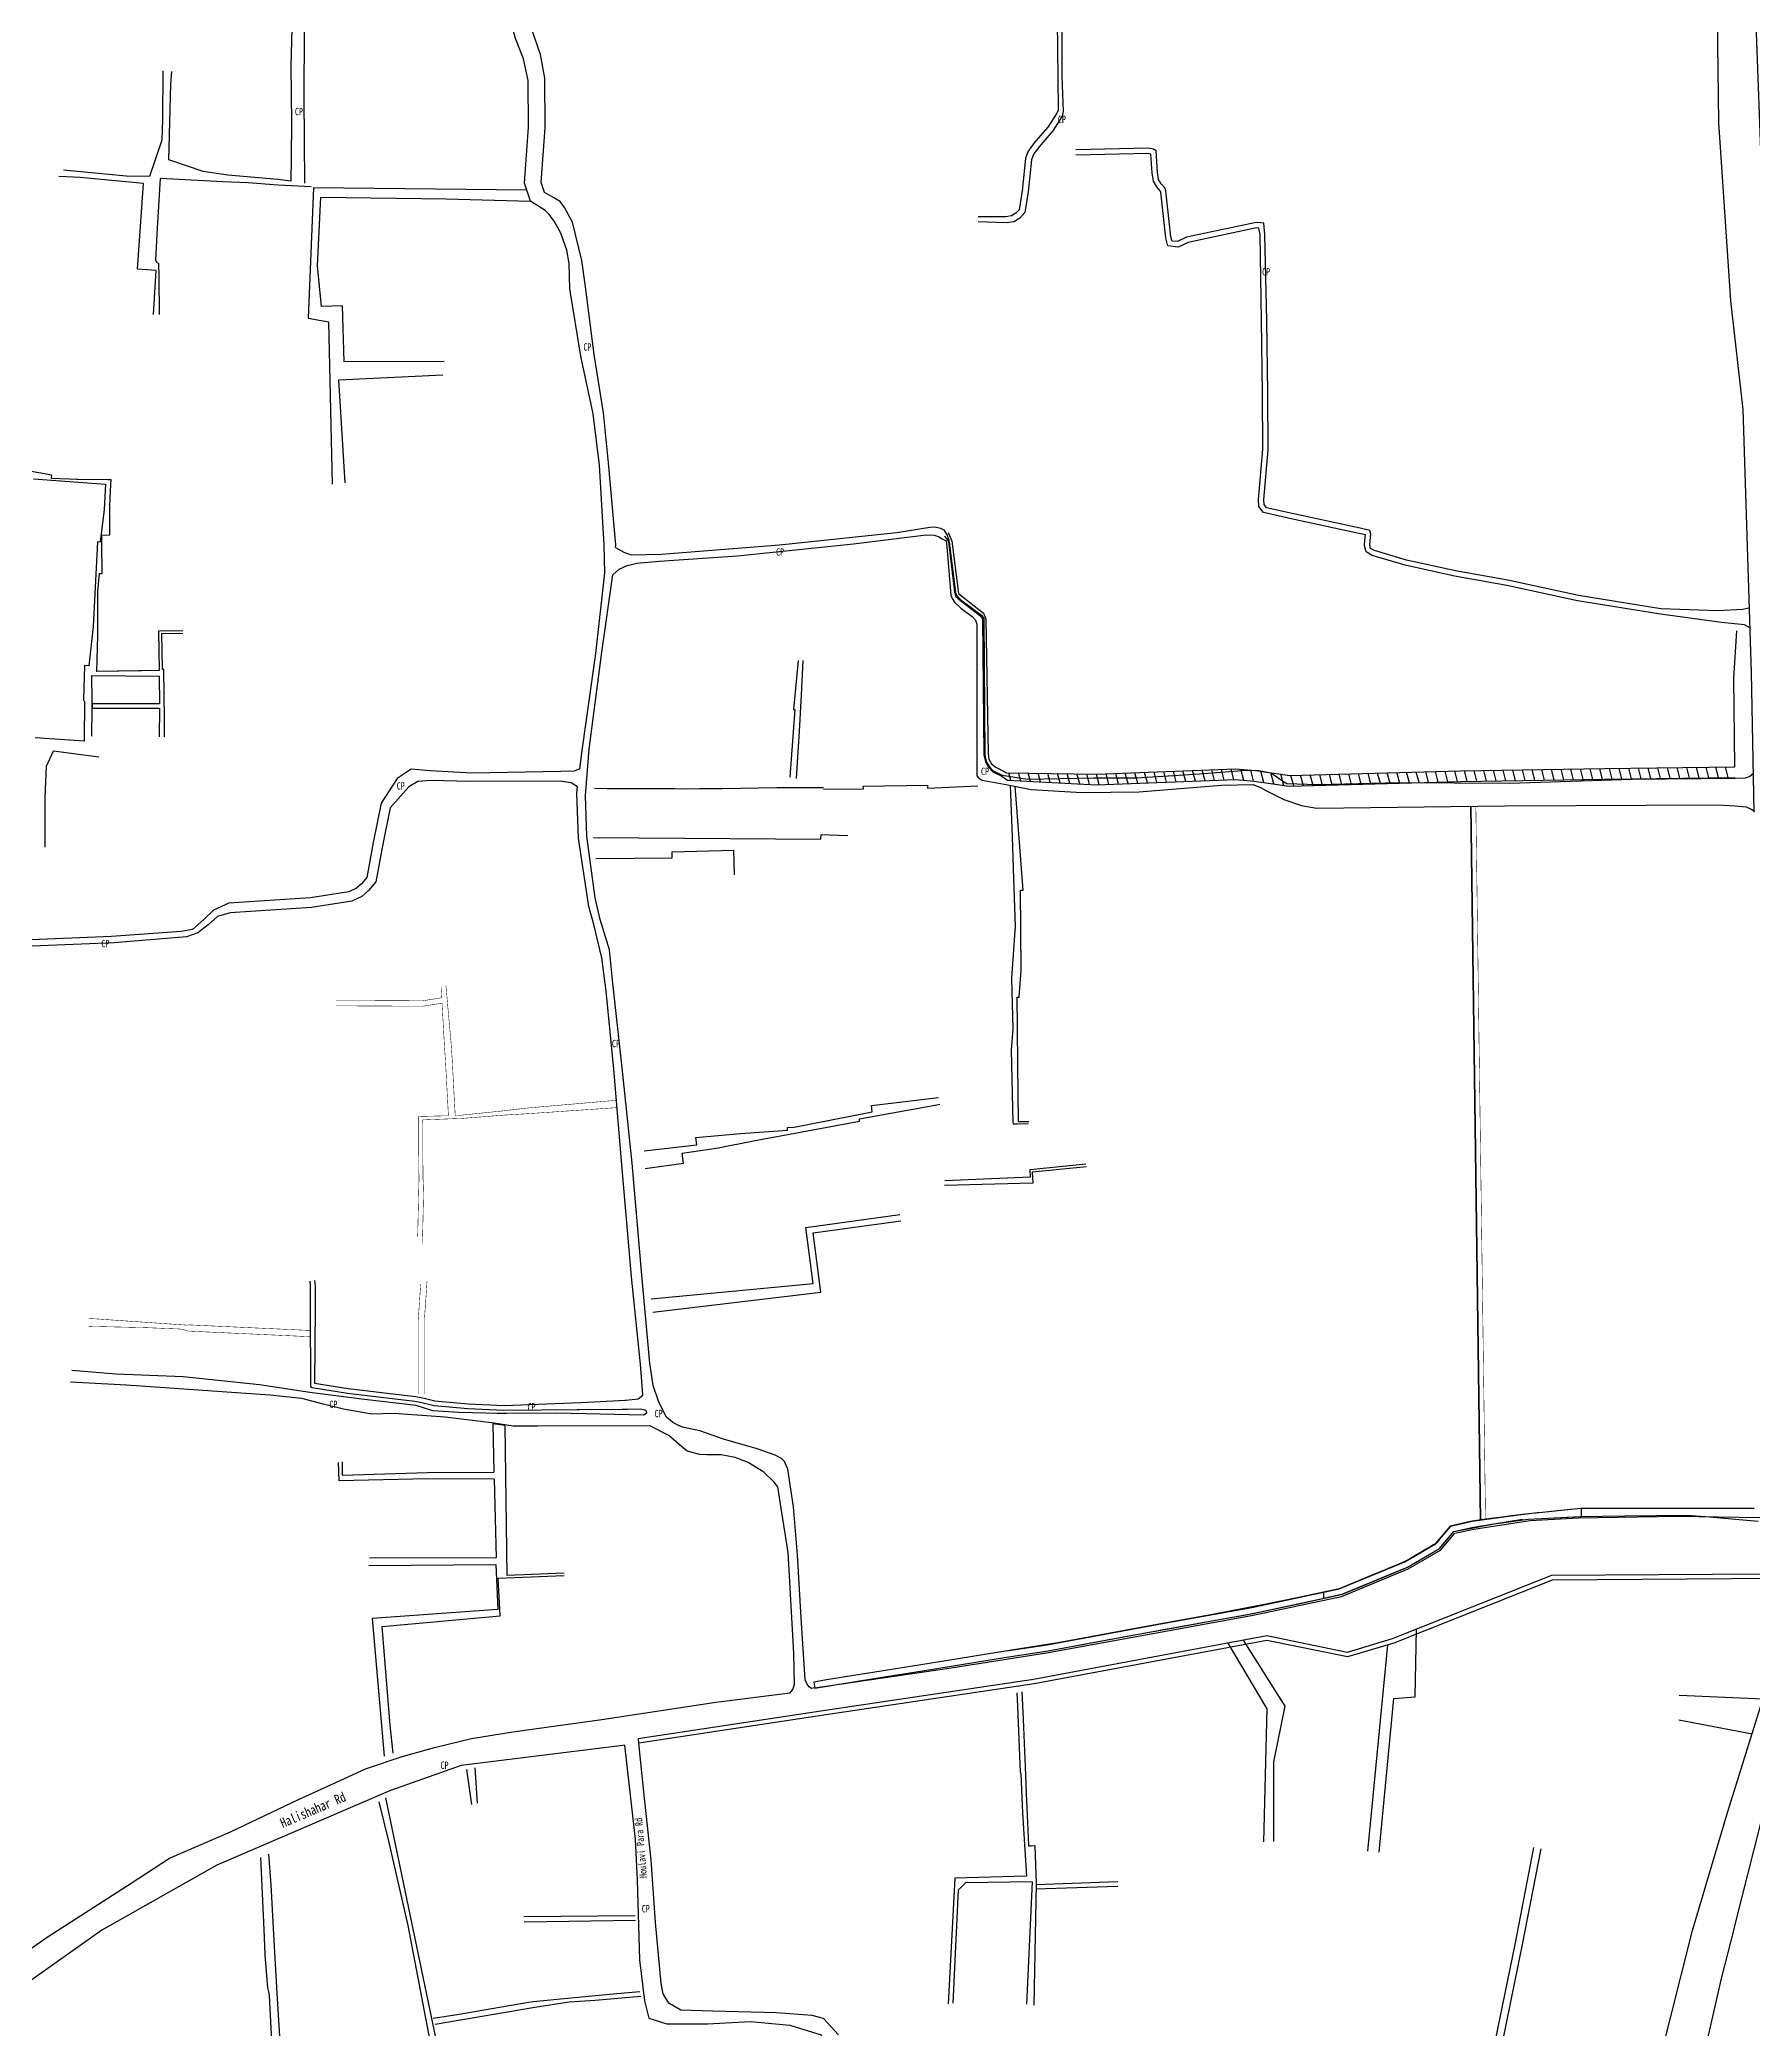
# Model space of a CAD drawing. Header units: metres. Extents: x 375792 to 378704, y 2469502 to 2471712.
# Drawn here: x 377352 to 377700, y 2470048.7 to 2470452.8 of the extents above; entities that cross this region are included whole.
import ezdxf
from ezdxf.enums import TextEntityAlignment as Align

# ---------------------------------------------------------------- set-up
doc = ezdxf.new("R2010")
doc.units = ezdxf.units.M
doc.header["$MEASUREMENT"] = 0
for name, color, linetype in [('DLSS', 1, 'Continuous'), ('DLSS Existing Road Line', 1, 'Continuous'), ('Prived Road', 1, 'Continuous')]:
    doc.layers.add(name, color=color, linetype=linetype)
doc.styles.add('正等线体', font='')
doc.styles.get('正等线体').set_extended_font_data('SimHei')

msp = doc.modelspace()

# ---------------------------------------------------------------- hatches: boundary and pattern name
at = {"layer": 'DLSS Existing Road Line', "linetype": 'Continuous', "true_color": 0xf8991e}
h = msp.add_hatch(dxfattribs=at)
h.set_pattern_fill('ANSI31', color=30, scale=0.6, angle=60)
h.set_pattern_definition([(105, (-352.5447, -5e-10), (-1.8400886991, -0.4930502809), [])])
h.paths.add_polyline_path([(377696.47, 2470305.04), (377670.07, 2470304.68), (377654.16, 2470304.44), (377654.16, 2470302.29), (377670.1, 2470302.53), (377696.5, 2470302.89)])
h.paths.add_polyline_path([(377654.16, 2470304.44), (377640.73, 2470304.23), (377606.06, 2470303.28), (377606.12, 2470301.13), (377640.78, 2470302.08), (377654.16, 2470302.29)])
h.paths.add_polyline_path([(377599.08, 2470304.3), (377595.03, 2470304.61), (377570.05, 2470303.68), (377570.05, 2470301.53), (377594.99, 2470302.45), (377598.84, 2470302.16), (377605.93, 2470301.12), (377606.12, 2470301.13), (377606.06, 2470303.28)])
h.paths.add_polyline_path([(377570.05, 2470303.68), (377566.78, 2470303.56), (377548.47, 2470303.85), (377548.71, 2470302.3), (377566.77, 2470301.41), (377570.05, 2470301.53)])

# ---------------------------------------------------------------- linework, layer by layer
at = {"layer": 'DLSS', "linetype": 'Continuous', "elevation": 5.01, "flags": 128}
msp.add_lwpolyline([(377687.44, 2469848.13), (377683.81, 2469903.61), (377683.33, 2469961.04), (377683.66, 2470014.46), (377693.8, 2470058.8), (377696.27, 2470068.55), (377696.64, 2470070.01), (377713.48, 2470136.64), (377713.3, 2470147.96), (377712.16, 2470186.32), (377710.28, 2470238.92), (377707.75, 2470300.01), (377705.11, 2470350.68), (377702.61, 2470408.27), (377698.79, 2470511.34)], dxfattribs=at)
at = {"layer": 'DLSS', "linetype": 'Continuous', "const_width": 0.1, "flags": 128}
for points, elevation in [([(377461.79, 2470304.67), (377460.61, 2470304.14), (377457.92, 2470304.08), (377439.82, 2470303.77), (377431.34, 2470304.25), (377427.53, 2470304.59), (377424.67, 2470302.7), (377421.39, 2470297.64), (377419.77, 2470289.69), (377418.48, 2470282.52), (377417.42, 2470281.27), (377416.39, 2470280.36), (377414.84, 2470279.65), (377407.04, 2470278.42), (377390.42, 2470277.32), (377387.36, 2470275.93), (377385.34, 2470274.03), (377383.04, 2470271.98), (377380.76, 2470271.58), (377366.59, 2470270.57), (377350.3, 2470269.86), (377325.21, 2470269.74)], 7.38), ([(377461.35, 2470300.98), (377460, 2470301.77), (377457.78, 2470302.1), (377439.48, 2470302.06), (377431.41, 2470302.27), (377428.87, 2470302.03), (377427.02, 2470300.98), (377423.22, 2470296.73), (377421.72, 2470289.31), (377420.33, 2470281.64), (377418.83, 2470279.88), (377417.49, 2470278.68), (377415.41, 2470277.74), (377407.26, 2470276.45), (377390.75, 2470275.36), (377388.12, 2470274.62), (377386.24, 2470272.9), (377384.13, 2470271.3), (377381.83, 2470270.51), (377367.14, 2470269.25), (377350.45, 2470268.6)], 9.98), ([(377406.9, 2470200.54), (377407, 2470199.52), (377407, 2470195.04), (377407.05, 2470179.09), (377407.37, 2470178.87), (377414.54, 2470177.75), (377428.22, 2470176.09), (377429.65, 2470175.85), (377432.18, 2470175.21), (377439, 2470174.62), (377446.36, 2470174.27), (377461.71, 2470174.45), (377471.47, 2470174.52), (377474.07, 2470174.55), (377475.17, 2470174.27), (377475.31, 2470173.7), (377474.75, 2470173.29), (377457.02, 2470173.69), (377445.35, 2470173.58), (377437.17, 2470173.85), (377431.92, 2470174.14), (377428.49, 2470175.23), (377418.03, 2470176.44), (377406.9, 2470177.91), (377396.68, 2470179.46), (377381.19, 2470181.08), (377367.47, 2470181.59), (377358.55, 2470182.37)], 5.36), ([(377407.86, 2470200.63), (377407.96, 2470199.56), (377407.96, 2470195.04), (377407.88, 2470179.75), (377414.67, 2470178.7), (377428.35, 2470177.04), (377429.85, 2470176.79), (377432.34, 2470176.16), (377439.06, 2470175.58), (377446.38, 2470175.23), (377461.98, 2470175.86), (377471.12, 2470176.35), (377473.64, 2470176.61), (377474.56, 2470177.37)], 5.36)]:
    msp.add_lwpolyline(points, dxfattribs=dict(at, elevation=elevation))
at = {"layer": 'DLSS', "linetype": 'Continuous', "elevation": 4.28, "flags": 128}
msp.add_lwpolyline([(377514.31, 2470047.31, 0.1, 0.1, 0), (377511.28, 2470050.63, 0.1, 0.1, 0), (377508.96, 2470051.27, 0.1, 0.1, 0), (377501.71, 2470051.8, 0.1, 0.1, 0), (377488.79, 2470052.17, 0.1, 0.1, 0), (377482.3, 2470052.34, 0.1, 0.1, 0), (377479.84, 2470053.74, 0.1, 0.1, 0), (377478.72, 2470055.68, 0.1, 0.1, 0), (377478.33, 2470057.75, 0.1, 0.1, 0), (377477.16, 2470070.13, 0.1, 0.1, 0), (377476.29, 2470082.88, 0.1, 0.1, 0), (377474.74, 2470097.36, 0.1, 0.1, 0), (377473.75, 2470106.63, 0.1, 0.1, 0)], format="xyseb", dxfattribs=at)
msp.add_lwpolyline([(377514.31, 2470047.31, 0.1, 0.1, 0), (377511.28, 2470050.63, 0.1, 0.1, 0), (377508.96, 2470051.27, 0.1, 0.1, 0), (377501.71, 2470051.8, 0.1, 0.1, 0), (377488.79, 2470052.17, 0.1, 0.1, 0), (377482.3, 2470052.34, 0.1, 0.1, 0), (377479.84, 2470053.74, 0.1, 0.1, 0), (377478.72, 2470055.68, 0.1, 0.1, 0), (377478.33, 2470057.75, 0.1, 0.1, 0), (377477.16, 2470070.13, 0.1, 0.1, 0), (377476.29, 2470082.88, 0.1, 0.1, 0), (377474.74, 2470097.36, 0.1, 0.1, 0), (377473.75, 2470106.63, 0.1, 0.1, 0)], format="xyseb", dxfattribs=at)
at = {"layer": 'DLSS Existing Road Line', "linetype": 'Continuous', "flags": 128}
for points, elevation in [([(377687.44, 2469848.13), (377683.81, 2469903.61), (377683.33, 2469961.04), (377683.66, 2470014.46), (377693.8, 2470058.8), (377696.27, 2470068.55), (377696.64, 2470070.01), (377713.48, 2470136.64), (377713.3, 2470147.96), (377712.16, 2470186.32), (377710.28, 2470238.92), (377707.75, 2470300.01), (377705.11, 2470350.68), (377702.61, 2470408.27), (377698.79, 2470511.34), (377701.34, 2470546.03), (377707.09, 2470583.31), (377712.77, 2470636.37), (377718.04, 2470661.97), (377720.89, 2470670.96), (377725.99, 2470681.18), (377731.93, 2470689.73), (377734.28, 2470692.21)], 5.01), ([(377700.44, 2470295.84), (377699.89, 2470324.22), (377698.16, 2470377.66), (377695.67, 2470399.75), (377693.27, 2470436.02), (377692.32, 2470510.69)], 5.48), ([(377442.09, 2470481.18), (377440.83, 2470480.25), (377438.48, 2470480.22), (377419.09, 2470481.54), (377405.22, 2470482.5), (377403.37, 2470460.06), (377403.02, 2470447.53), (377403.21, 2470436.03), (377403.1, 2470428.75), (377403.02, 2470424.05)], 6.83), ([(377405.87, 2470423.7), (377405.74, 2470441.12), (377405.8, 2470454.46), (377406.67, 2470468.22), (377407.7, 2470474.95), (377408.2, 2470476.68), (377410.11, 2470478.28), (377413.36, 2470478.85), (377422.26, 2470478.99), (377435.35, 2470477.74), (377440.65, 2470477.12), (377443.05, 2470476.34)], 9.9), ([(377461.79, 2470304.67), (377462.32, 2470308.87), (377465.04, 2470328.08), (377466.84, 2470344.45), (377466.74, 2470350.18), (377465.77, 2470366.37), (377464.51, 2470376.76), (377461.96, 2470388.53), (377459.77, 2470402.2), (377459.63, 2470407.35), (377459.11, 2470410.03), (377457.88, 2470413.51), (377456.59, 2470415.97), (377455.53, 2470417.3), (377454.74, 2470418.08), (377451.77, 2470420.04), (377450.51, 2470423.64), (377451.31, 2470435.04), (377451.28, 2470444.53), (377450.31, 2470448.92), (377448.67, 2470453.09), (377446.19, 2470462.36), (377443.04, 2470476.35)], 5.87), ([(377469.03, 2470349.65), (377469.07, 2470350.16), (377467.58, 2470366.8), (377466.56, 2470376.99), (377464.69, 2470388.86), (377462.86, 2470403.14), (377462.2, 2470407.98), (377460.31, 2470415.77), (377458.66, 2470418.71), (377457.76, 2470419.91), (377456.46, 2470420.67), (377454.61, 2470421.76), (377453.93, 2470423.8), (377454.72, 2470434.93), (377454.67, 2470445), (377453.76, 2470449.82), (377452.04, 2470454.93)], 5.48), ([(377559.7, 2470456.48), (377559.75, 2470445.34), (377559.98, 2470438.28), (377559.81, 2470437.3), (377557.92, 2470434.28), (377555.44, 2470431.47), (377554.18, 2470429.86), (377553.88, 2470429.38), (377553.58, 2470428.43), (377552.89, 2470421.91), (377552.22, 2470417.7), (377551.21, 2470416.57), (377549.94, 2470415.82), (377548.46, 2470415.59), (377544.56, 2470415.72), (377542.72, 2470415.79)], 7.75), ([(377558.76, 2470456.6), (377558.92, 2470445.24), (377558.99, 2470438.49), (377558.71, 2470437.91), (377556.91, 2470435.04), (377554.47, 2470432.28), (377553.15, 2470430.58), (377552.73, 2470429.92), (377552.33, 2470428.7), (377551.64, 2470422.08), (377551.03, 2470418.26), (377550.4, 2470417.56), (377549.5, 2470417.03), (377548.36, 2470416.85), (377544.55, 2470416.8), (377542.75, 2470416.83)], 7.75), ([(377377.03, 2470446.52), (377376.97, 2470436.63), (377376.81, 2470432.41), (377374.29, 2470425.05), (377369.6, 2470425.12), (377356.83, 2470426.32)], 7.08), ([(377403.02, 2470424.05), (377400.41, 2470424.42), (377390.23, 2470425.29), (377385.21, 2470426.07), (377378.24, 2470428.43), (377378.64, 2470443.77), (377378.87, 2470446.36)], 6.83), ([(377699.36, 2470337.27), (377698.11, 2470337.04), (377693.02, 2470336.72), (377681.46, 2470337.14), (377664.7, 2470339.85), (377650.36, 2470342.96), (377639.7, 2470344.87), (377629.75, 2470347.07), (377623.26, 2470348.98), (377622.47, 2470349.45), (377622.3, 2470350.11), (377622.36, 2470351.03), (377622.52, 2470352.31), (377622.32, 2470353.1), (377620.35, 2470353.54), (377607.14, 2470356.39), (377601.32, 2470357.71), (377600.81, 2470358.37), (377600.75, 2470359.34), (377601.63, 2470369.49), (377601.56, 2470380.97), (377601.39, 2470395.76), (377600.98, 2470413.24), (377600.75, 2470415.55), (377600.13, 2470415.62), (377599.2, 2470415.65), (377585.05, 2470412.66), (377583.22, 2470411.78), (377582.14, 2470411.91), (377581.9, 2470412.74), (377580.89, 2470422.12), (377580.66, 2470422.7), (377579.91, 2470423.55), (377579.38, 2470424.43), (377579.16, 2470425.85), (377578.88, 2470430.23), (377578.33, 2470430.59), (377577.37, 2470430.79), (377562.58, 2470430.46)], 6.94), ([(377699.68, 2470333.2), (377698.44, 2470333.87), (377693.75, 2470334.38), (377681.36, 2470336.06), (377664.5, 2470338.79), (377650.15, 2470341.9), (377639.49, 2470343.8), (377629.48, 2470346.02), (377622.82, 2470347.98), (377621.54, 2470348.75), (377621.2, 2470350), (377621.29, 2470351.13), (377621.41, 2470352.19), (377620.11, 2470352.49), (377606.91, 2470355.33), (377600.7, 2470356.74), (377599.74, 2470357.97), (377599.67, 2470359.36), (377600.54, 2470369.53), (377600.48, 2470380.96), (377600.31, 2470395.74), (377600.04, 2470413.23), (377599.76, 2470414.55), (377599.3, 2470414.56), (377585.4, 2470411.62), (377583.4, 2470410.67), (377581.3, 2470410.92), (377580.84, 2470412.53), (377579.83, 2470421.86), (377579.72, 2470422.13), (377579.04, 2470422.91), (377578.34, 2470424.05), (377578.09, 2470425.74), (377577.84, 2470429.59), (377577.27, 2470429.71), (377562.6, 2470429.38)], 6.94), ([(377375.13, 2470396.97), (377375.13, 2470396.97), (377375.7, 2470405.84), (377375.7, 2470405.89), (377371.9, 2470406.2), (377372.06, 2470409.09), (377373.12, 2470423.58), (377360.26, 2470424.8), (377355.89, 2470425.02)], 19.19), ([(377407.2, 2470422.92), (377400.45, 2470423.23), (377394.38, 2470423.75), (377389.25, 2470423.96), (377376.52, 2470424.59), (377375.9, 2470414.51), (377375.53, 2470408.04), (377375.84, 2470407.54), (377376.17, 2470407.41), (377376.19, 2470404.64), (377376.28, 2470396.97)], 19.19), ([(377381.13, 2470332.71), (377376.17, 2470332.61), (377376.3, 2470324.59), (377363.59, 2470324.4), (377363.8, 2470331.71), (377363.82, 2470337.07), (377363.85, 2470340.72), (377364.15, 2470344.35), (377364.7, 2470344.35), (377364.65, 2470350.66), (377364.66, 2470352.08), (377364.66, 2470352.13), (377366.24, 2470352.19), (377366.27, 2470358.13), (377366.46, 2470362.41), (377366.5, 2470363.35), (377359.77, 2470363.41), (377354.51, 2470363.67), (377354.44, 2470363.74), (377354.47, 2470364.31), (377344.67, 2470366.06)], 7.08), ([(377350.78, 2470363.6), (377365.39, 2470362.48), (377365.1, 2470357.34), (377364.32, 2470350.75), (377364.31, 2470350.72), (377363.76, 2470350.8), (377362.89, 2470333.59), (377362, 2470325.59), (377361.11, 2470325.67), (377360.93, 2470318.68), (377361.14, 2470318.25), (377361.08, 2470310.57), (377361.04, 2470310.24), (377351.11, 2470310.93)], 7.08), ([(377468.48, 2470344.08), (377469.76, 2470345.2), (377471.38, 2470345.99), (377473.37, 2470346.46), (377477.9, 2470346.87), (377493.79, 2470347.91), (377517.42, 2470350.34), (377532.17, 2470352.19), (377533.75, 2470352.12), (377534.67, 2470351.85), (377535.41, 2470351.37), (377536.2, 2470350.96), (377536.41, 2470348.98), (377537.15, 2470339.95), (377537.42, 2470339.26), (377537.92, 2470338.48), (377539.24, 2470337.25), (377541.48, 2470335.61), (377542.17, 2470334.83), (377542.43, 2470334.04), (377542.47, 2470303.24), (377542.86, 2470302.71), (377543.52, 2470302.31), (377548.73, 2470301.38), (377553.5, 2470300.44), (377563.8, 2470299.83), (377575.42, 2470299.96), (377592.17, 2470301.31), (377598.6, 2470301.48), (377600.11, 2470300.82), (377601.45, 2470300.13), (377602.96, 2470299.37), (377604.85, 2470298.41), (377608.41, 2470297.18), (377611.56, 2470296.64), (377649.73, 2470297.15), (377693, 2470297.3), (377696.53, 2470297.15), (377698.79, 2470296.9), (377699.78, 2470296.45), (377700.52, 2470296.03)], 6.28), ([(377469.03, 2470349.65), (377470.73, 2470348.66), (377472.2, 2470348.12), (377478.38, 2470348.24), (377502.32, 2470350.17), (377526.18, 2470352.7), (377532.89, 2470353.76), (377534.01, 2470353.79), (377535.04, 2470353.57), (377535.77, 2470353.21), (377536.41, 2470352.12), (377536.84, 2470350.79), (377538.1, 2470340.46), (377538.32, 2470339.93), (377539.21, 2470339), (377543.43, 2470335.88), (377543.9, 2470335.13), (377544.06, 2470307.47), (377544.35, 2470306.11), (377545.02, 2470305.01), (377545.79, 2470304.24), (377547.6, 2470303.37), (377552.78, 2470302.52), (377566.16, 2470302.78), (377574.97, 2470302.79), (377587.71, 2470303.63), (377597.28, 2470304.34), (377599.75, 2470304.28), (377600.83, 2470304.09), (377602.18, 2470303.81), (377603.13, 2470303.23), (377604.14, 2470302.46), (377605.45, 2470301.68), (377611.68, 2470301.48), (377628.13, 2470301.85), (377650.71, 2470301.75), (377675.65, 2470302.54), (377696.62, 2470302.73), (377698.67, 2470302.78), (377699.44, 2470303.06), (377700.33, 2470303.8)], 5.88), ([(377509.45, 2470117.83), (377508.88, 2470117.73), (377508.35, 2470118.03), (377507.96, 2470118.59), (377507.57, 2470119.49), (377506.75, 2470132.11), (377506.02, 2470144.87), (377505.18, 2470154.64), (377504.05, 2470162.31), (377503.37, 2470163.86), (377502.74, 2470164.47), (377501.46, 2470165.14), (377497.83, 2470166.44), (377490.94, 2470168.43), (377486.16, 2470170.08), (377482.63, 2470170.86), (377481.56, 2470171.34), (377480.62, 2470171.84), (377479.42, 2470172.89), (377477.83, 2470175.89), (377476.65, 2470179.3), (377476.02, 2470183.87), (377474.4, 2470201.71), (377472.39, 2470224.47), (377470.36, 2470243.86), (377468.48, 2470261.07), (377467.83, 2470267.84), (377465.9, 2470274.02), (377464.9, 2470278.44), (377463.21, 2470290.97), (377462.95, 2470299.22), (377463.68, 2470308.65), (377466.27, 2470328.35), (377468.48, 2470344.08)], 5.48), ([(377377.34, 2470311.15), (377377.4, 2470314.71), (377377.26, 2470324.82), (377376.97, 2470324.82), (377376.84, 2470332.19), (377381.12, 2470332.12)], 7.08), ([(377362.58, 2470311.27), (377362.65, 2470316.98), (377362.64, 2470318.41), (377362.62, 2470323.58), (377376.3, 2470323.49), (377376.38, 2470317.83), (377362.65, 2470317.87), (377362.65, 2470316.98), (377376.35, 2470316.94), (377376.28, 2470311.15)], 7.08), ([(377353.09, 2470288.7), (377353.1, 2470298.81), (377353.36, 2470305.16), (377354.79, 2470308.28), (377364.04, 2470307.06)], 7.08), ([(377461.79, 2470304.67), (377460.61, 2470304.14), (377457.92, 2470304.08), (377439.82, 2470303.77), (377431.34, 2470304.25), (377427.53, 2470304.59), (377424.67, 2470302.7), (377421.39, 2470297.64), (377419.77, 2470289.69), (377418.48, 2470282.52), (377417.42, 2470281.27), (377416.39, 2470280.36), (377414.84, 2470279.65), (377407.04, 2470278.42), (377390.42, 2470277.32), (377387.36, 2470275.93), (377385.34, 2470274.03), (377383.04, 2470271.98), (377380.76, 2470271.58), (377366.59, 2470270.57), (377350.3, 2470269.86), (377325.21, 2470269.74)], 7.38), ([(377461.32, 2470301), (377460, 2470301.77), (377457.78, 2470302.1), (377439.48, 2470302.06), (377431.41, 2470302.27), (377428.87, 2470302.03), (377427.02, 2470300.98), (377423.22, 2470296.73), (377421.72, 2470289.31), (377420.33, 2470281.64), (377418.83, 2470279.88), (377417.49, 2470278.68), (377415.41, 2470277.74), (377407.26, 2470276.45), (377390.75, 2470275.36), (377388.12, 2470274.62), (377386.24, 2470272.9), (377384.13, 2470271.3), (377381.83, 2470270.51), (377367.14, 2470269.25), (377350.45, 2470268.6)], 9.98), ([(377474.56, 2470177.37), (377474.54, 2470178.33), (377474.09, 2470183.62), (377472.26, 2470201.36), (377470.33, 2470224.13), (377468.69, 2470243.6), (377467.12, 2470259.42), (377466.27, 2470266.25), (377464.61, 2470272.97), (377463.59, 2470276.64), (377461.5, 2470290.52), (377461.16, 2470299.69), (377461.32, 2470301)], 5.74), ([(377549.23, 2470301.28), (377549.62, 2470290.79), (377549.91, 2470282.35), (377550.26, 2470272.66), (377549.5, 2470262.12), (377549.8, 2470251.71), (377549.45, 2470247.5), (377549.8, 2470232.73), (377549.81, 2470232.49), (377550.65, 2470232.48)], 6.28), ([(377465, 2470286.42), (377480.56, 2470286.57), (377480.57, 2470287.8), (377493.02, 2470288.09), (377493.14, 2470283.09)], 6.17), ([(377474.88, 2470226.97), (377485.54, 2470228.22), (377485.36, 2470229.71), (377494.45, 2470230.5), (377503.95, 2470231.23), (377503.95, 2470231.73), (377505.36, 2470231.8), (377520.83, 2470234.89), (377521.21, 2470234.95), (377521.08, 2470236.24), (377534.63, 2470237.81)], 6.17), ([(377475.04, 2470223.39), (377482.82, 2470224.49), (377482.58, 2470226.54), (377489.91, 2470227.59), (377497.07, 2470229.01), (377508.07, 2470231.05), (377518.63, 2470233.06), (377518.59, 2470233.47), (377534.3, 2470236.33), (377534.93, 2470236.47)], 6.17), ([(377550.65, 2470232.48), (377552.88, 2470232.54)], 6.28), ([(377406.9, 2470200.54), (377407, 2470199.52), (377407, 2470195.04), (377407.05, 2470179.09), (377407.37, 2470178.87), (377414.54, 2470177.75), (377428.22, 2470176.09), (377429.65, 2470175.85), (377432.18, 2470175.21), (377439, 2470174.62), (377446.36, 2470174.27), (377461.71, 2470174.45), (377471.47, 2470174.52), (377474.07, 2470174.55), (377475.17, 2470174.27), (377475.31, 2470173.7), (377474.75, 2470173.29), (377457.02, 2470173.69), (377445.35, 2470173.58), (377437.17, 2470173.85), (377431.92, 2470174.14), (377428.49, 2470175.23), (377418.03, 2470176.44), (377406.9, 2470177.91), (377396.68, 2470179.46), (377381.19, 2470181.08), (377367.47, 2470181.59), (377358.55, 2470182.37)], 5.36), ([(377407.86, 2470200.63), (377407.96, 2470199.56), (377407.96, 2470195.04), (377407.88, 2470179.75), (377414.67, 2470178.7), (377428.35, 2470177.04), (377429.85, 2470176.79), (377432.34, 2470176.16), (377439.06, 2470175.58), (377446.38, 2470175.23), (377461.98, 2470175.86), (377471.12, 2470176.35), (377473.64, 2470176.61), (377474.56, 2470177.37)], 5.36), ([(377458.61, 2470141.17), (377447.01, 2470140.7), (377446.91, 2470145.89), (377446.58, 2470171.15), (377444.08, 2470171.51), (377444.32, 2470161.69)], 7.08), ([(377444.36, 2470160.28), (377430.82, 2470160.33), (377412.85, 2470159.95), (377412.71, 2470163.66)], 18.04), ([(377413.47, 2470163.8), (377413.51, 2470161.11), (377430.81, 2470161.64)], 18.04), ([(377444.36, 2470160.28), (377444.75, 2470144.31), (377419.06, 2470144.22)], 7.08), ([(377430.81, 2470161.64), (377444.32, 2470161.69)], 18.04), ([(377509.45, 2470117.83), (377537.22, 2470121.94), (377557.04, 2470125.02), (377580.44, 2470129.3), (377598.64, 2470132.61), (377616.59, 2470136.43), (377630.12, 2470142.02), (377636.71, 2470145.87), (377639.61, 2470149.27), (377643.44, 2470150.13), (377654.93, 2470151.9), (377664.75, 2470152.4), (377684.9, 2470152.78), (377705.72, 2470152.39)], 5.48), ([(377418.91, 2470142.73), (377444.7, 2470142.94), (377445.14, 2470133.76), (377419.59, 2470131.98), (377422.02, 2470103.97)], 7.08), ([(377423.82, 2470104.58), (377423.22, 2470110.25), (377421.6, 2470130.35), (377445.57, 2470132.49), (377445.54, 2470133.79), (377445.19, 2470140.14), (377458.61, 2470140.71)], 7.08), ([(377593.49, 2470126.94), (377601.39, 2470113.61), (377600.69, 2470086.56)], 7.08), ([(377602.82, 2470086.65), (377602.81, 2470102.8), (377605.1, 2470114.16), (377596.61, 2470127.52)], 7.08), ([(377232.09, 2469976.68), (377244.61, 2469986.08), (377277.05, 2470009.67), (377305.16, 2470031.88), (377325.53, 2470047.74), (377341.83, 2470059.04), (377353.76, 2470067.29), (377370.63, 2470078.19), (377378.4, 2470083.23), (377390.77, 2470088.62), (377404.61, 2470095.14), (377412.22, 2470098.61), (377418.24, 2470101.38), (377425.46, 2470103.81), (377432.25, 2470105.71), (377439.79, 2470107.55), (377448.14, 2470108.91), (377466.26, 2470111.39), (377489.38, 2470114.93), (377504.49, 2470116.83)], 6.09), ([(377550.57, 2470116.84), (377550.72, 2470114.04), (377551.25, 2470100.71), (377551.39, 2470100.43), (377551.75, 2470092.42), (377552.53, 2470079.57)], 7.08), ([(377551.62, 2470117.06), (377551.9, 2470111.47), (377552.35, 2470100.1), (377552.45, 2470096.47), (377552.66, 2470091.89), (377552.92, 2470085.98), (377552.94, 2470085.74), (377553.46, 2470085.77), (377554.26, 2470085.79), (377554.48, 2470078.12), (377554.01, 2470053.35)], 7.08), ([(377685.2, 2470116.37), (377702.22, 2470115.6)], 22.18), ([(377685.12, 2470111.33), (377699.99, 2470108.48)], 22.18), ([(377514.31, 2470047.31), (377511.28, 2470050.63), (377508.96, 2470051.27), (377501.71, 2470051.8), (377488.79, 2470052.17), (377482.3, 2470052.34), (377479.84, 2470053.74), (377478.72, 2470055.68), (377478.33, 2470057.75), (377477.16, 2470070.13), (377476.29, 2470082.88), (377474.74, 2470097.36), (377473.75, 2470106.63)], 4.28), ([(377440.47, 2470101.61), (377440.89, 2470094.39)], 7.08), ([(377438.73, 2470101.23), (377439.76, 2470094.16)], 7.08), ([(377420.95, 2470094.71), (377422.98, 2470086.44), (377426.84, 2470069.54), (377431.85, 2470043.26)], 7.08), ([(377422.27, 2470095.48), (377433.18, 2470043.2)], 20.87), ([(377396.89, 2470083.37), (377397.57, 2470068.71), (377397.75, 2470063.59), (377397.77, 2470063.55), (377398.31, 2470056.89), (377398.48, 2470056.07), (377398.64, 2470055.36), (377399.13, 2470046.04), (377399.13, 2470045.61), (377403.7, 2470045.66), (377404.16, 2470035.52)], 7.08), ([(377398.51, 2470084.08), (377399, 2470077.85), (377399.55, 2470067.71), (377400.21, 2470055.79), (377400.79, 2470045.88), (377404.67, 2470046.04), (377405.01, 2470035.6)], 7.08), ([(377552.53, 2470079.57), (377537.95, 2470079.18), (377536.64, 2470053.63)], 7.08), ([(377553.72, 2470078.46), (377540.15, 2470078.25), (377538.68, 2470076.74), (377537.55, 2470053.76)], 7.08), ([(377553.72, 2470078.46), (377552.54, 2470053.55)], 7.08), ([(377571.11, 2470077.5), (377554.46, 2470076.95)], 7.08), ([(377571.08, 2470078.43), (377554.47, 2470077.85)], 7.08), ([(377473.02, 2470071.52), (377450.42, 2470071.33)], 7.08), ([(377473.06, 2470070.58), (377450.44, 2470070.22)], 7.08), ([(377473.94, 2470056.08), (377468.54, 2470055.61), (377457.85, 2470054.57), (377452.36, 2470054.04), (377451.35, 2470053.91), (377436.88, 2470051.37), (377431.95, 2470050.62)], 7.08), ([(377432.37, 2470049.48), (377452.63, 2470052.97), (377459.58, 2470054.01), (377464.87, 2470054.4), (377474.15, 2470055.17)], 7.08)]:
    msp.add_lwpolyline(points, dxfattribs=dict(at, elevation=elevation))
at = {"layer": 'DLSS Existing Road Line', "linetype": 'Continuous', "const_width": 0.1, "flags": 128}
for points, elevation in [([(377381.13, 2470332.71), (377376.17, 2470332.61), (377376.3, 2470324.59), (377363.59, 2470324.4), (377363.8, 2470331.71), (377363.82, 2470337.07), (377363.85, 2470340.72), (377364.15, 2470344.35), (377364.7, 2470344.35), (377364.65, 2470350.66), (377364.66, 2470352.08), (377364.66, 2470352.13), (377366.24, 2470352.19), (377366.27, 2470358.13), (377366.46, 2470362.41), (377366.5, 2470363.35), (377359.77, 2470363.41), (377354.51, 2470363.67), (377354.44, 2470363.74), (377354.47, 2470364.31), (377344.67, 2470366.06)], 7.08), ([(377350.78, 2470363.6), (377365.39, 2470362.48), (377365.1, 2470357.34), (377364.32, 2470350.75), (377364.31, 2470350.72), (377363.76, 2470350.8), (377362.89, 2470333.59), (377362, 2470325.59), (377361.11, 2470325.67), (377360.93, 2470318.68), (377361.14, 2470318.25), (377361.08, 2470310.57), (377361.04, 2470310.24), (377351.11, 2470310.93)], 7.08), ([(377377.34, 2470311.15), (377377.4, 2470314.71), (377377.26, 2470324.82), (377376.97, 2470324.82), (377376.84, 2470332.19), (377381.12, 2470332.12)], 7.08), ([(377362.58, 2470311.27), (377362.65, 2470316.98), (377362.64, 2470318.41), (377362.62, 2470323.58), (377376.3, 2470323.49), (377376.38, 2470317.83), (377362.65, 2470317.87), (377362.65, 2470316.98), (377376.35, 2470316.94), (377376.28, 2470311.15)], 7.08), ([(377353.09, 2470288.7), (377353.1, 2470298.81), (377353.36, 2470305.16), (377354.79, 2470308.28), (377364.04, 2470307.06)], 7.08), ([(377461.79, 2470304.67), (377460.61, 2470304.14), (377457.92, 2470304.08), (377439.82, 2470303.77), (377431.34, 2470304.25), (377427.53, 2470304.59), (377424.67, 2470302.7), (377421.39, 2470297.64), (377419.77, 2470289.69), (377418.48, 2470282.52), (377417.42, 2470281.27), (377416.39, 2470280.36), (377414.84, 2470279.65), (377407.04, 2470278.42), (377390.42, 2470277.32), (377387.36, 2470275.93), (377385.34, 2470274.03), (377383.04, 2470271.98), (377380.76, 2470271.58), (377366.59, 2470270.57), (377350.3, 2470269.86), (377325.21, 2470269.74)], 7.38), ([(377461.35, 2470300.98), (377460, 2470301.77), (377457.78, 2470302.1), (377439.48, 2470302.06), (377431.41, 2470302.27), (377428.87, 2470302.03), (377427.02, 2470300.98), (377423.22, 2470296.73), (377421.72, 2470289.31), (377420.33, 2470281.64), (377418.83, 2470279.88), (377417.49, 2470278.68), (377415.41, 2470277.74), (377407.26, 2470276.45), (377390.75, 2470275.36), (377388.12, 2470274.62), (377386.24, 2470272.9), (377384.13, 2470271.3), (377381.83, 2470270.51), (377367.14, 2470269.25), (377350.45, 2470268.6)], 9.98), ([(377469.32, 2470235.78), (377452.29, 2470234.62), (377446.44, 2470234.26), (377437.82, 2470233.59), (377430.4, 2470233.31), (377429.85, 2470233.31), (377429.9, 2470221.07), (377430.07, 2470220.8), (377429.79, 2470208.12)], -16.94), ([(377406.9, 2470200.54), (377407, 2470199.52), (377407, 2470195.04), (377407.05, 2470179.09), (377407.37, 2470178.87), (377414.54, 2470177.75), (377428.22, 2470176.09), (377429.65, 2470175.85), (377432.18, 2470175.21), (377439, 2470174.62), (377446.36, 2470174.27), (377461.71, 2470174.45), (377471.47, 2470174.52), (377474.07, 2470174.55), (377475.17, 2470174.27), (377475.31, 2470173.7), (377474.75, 2470173.29), (377457.02, 2470173.69), (377445.35, 2470173.58), (377437.17, 2470173.85), (377431.92, 2470174.14), (377428.49, 2470175.23), (377418.03, 2470176.44), (377406.9, 2470177.91), (377396.68, 2470179.46), (377381.19, 2470181.08), (377367.47, 2470181.59), (377358.55, 2470182.37)], 5.36), ([(377407.86, 2470200.63), (377407.96, 2470199.56), (377407.96, 2470195.04), (377407.88, 2470179.75), (377414.67, 2470178.7), (377428.35, 2470177.04), (377429.85, 2470176.79), (377432.34, 2470176.16), (377439.06, 2470175.58), (377446.38, 2470175.23), (377461.98, 2470175.86), (377471.12, 2470176.35), (377473.64, 2470176.61), (377474.56, 2470177.37)], 5.36), ([(377430.22, 2470177.59), (377430.21, 2470192.91), (377430.72, 2470200.46)], 7.88), ([(377382.19, 2470190.36), (377381.33, 2470190.62), (377380.99, 2470190.72), (377380.57, 2470190.77), (377380.38, 2470190.79), (377379.08, 2470190.84), (377373.63, 2470191.06), (377361.98, 2470191.33)], 7.63), ([(377382.19, 2470190.36), (377407.02, 2470189.22)], 7.63)]:
    msp.add_lwpolyline(points, dxfattribs=dict(at, elevation=elevation))
at = {"layer": 'DLSS Existing Road Line', "linetype": 'Continuous'}
for points, elevation in [([(377535.89, 2470351.91), (377535.89, 2470351.91), (377536.67, 2470350.82), (377537.88, 2470340.52), (377538.11, 2470339.72), (377539.17, 2470338.81), (377543.24, 2470335.69), (377543.59, 2470334.98), (377543.89, 2470307.45), (377544.21, 2470306.05), (377544.82, 2470304.95), (377545.73, 2470304.02), (377547.55, 2470303.12), (377548.71, 2470302.3), (377548.71, 2470302.3), (377566.77, 2470301.41), (377594.99, 2470302.45), (377598.84, 2470302.16), (377605.93, 2470301.12), (377640.78, 2470302.08), (377670.1, 2470302.53), (377696.5, 2470302.89)], 5.88), ([(377536.61, 2470352.68), (377537.4, 2470350.93), (377538.75, 2470340.26), (377538.75, 2470340.26), (377538.75, 2470340.26), (377543.79, 2470336.29), (377544.28, 2470335.07), (377544.75, 2470307.69), (377544.92, 2470306.63), (377545.44, 2470305.62), (377546.3, 2470304.97), (377548.47, 2470303.85), (377548.47, 2470303.85), (377566.78, 2470303.56), (377595.03, 2470304.61), (377599.08, 2470304.3), (377606.06, 2470303.28), (377640.73, 2470304.23), (377670.07, 2470304.68), (377696.47, 2470305.04), (377696.26, 2470323.08), (377696.89, 2470332.69)], 5.88), ([(377546.96, 2470304.63), (377548.47, 2470303.85), (377548.47, 2470303.85), (377566.78, 2470303.56), (377595.03, 2470304.61), (377599.08, 2470304.3), (377606.06, 2470303.28), (377640.73, 2470304.23), (377670.07, 2470304.68), (377696.47, 2470305.04), (377696.26, 2470323.08), (377696.89, 2470332.69)], 5.88), ([(377546.96, 2470304.63), (377548.47, 2470303.85), (377548.47, 2470303.85), (377566.78, 2470303.56), (377595.03, 2470304.61), (377599.08, 2470304.3), (377606.06, 2470303.28), (377640.73, 2470304.23), (377670.07, 2470304.68), (377696.47, 2470305.04), (377696.26, 2470323.08), (377696.89, 2470332.69)], 5.88), ([(377548.47, 2470303.85), (377548.47, 2470303.85), (377566.78, 2470303.56), (377595.03, 2470304.61), (377599.08, 2470304.3), (377606.06, 2470303.28), (377640.73, 2470304.23), (377670.07, 2470304.68), (377696.47, 2470305.04), (377696.26, 2470323.08), (377696.89, 2470332.69)], 5.88), ([(377548.47, 2470303.85), (377548.47, 2470303.85), (377566.78, 2470303.56), (377595.03, 2470304.61), (377599.08, 2470304.3), (377606.06, 2470303.28), (377640.73, 2470304.23), (377670.07, 2470304.68), (377696.47, 2470305.04), (377696.26, 2470323.08), (377696.89, 2470332.69)], 5.88), ([(377548.47, 2470303.85), (377548.47, 2470303.85), (377566.78, 2470303.56), (377595.03, 2470304.61), (377599.08, 2470304.3), (377606.06, 2470303.28), (377640.73, 2470304.23), (377670.07, 2470304.68), (377696.47, 2470305.04), (377696.26, 2470323.08), (377696.89, 2470332.69)], 5.88), ([(377546.46, 2470303.66), (377547.55, 2470303.12), (377548.71, 2470302.3), (377548.71, 2470302.3), (377566.77, 2470301.41), (377594.99, 2470302.45), (377598.84, 2470302.16), (377605.93, 2470301.12), (377640.78, 2470302.08), (377670.1, 2470302.53), (377696.5, 2470302.89)], 5.88), ([(377548.71, 2470302.3), (377548.71, 2470302.3), (377566.77, 2470301.41), (377594.99, 2470302.45), (377598.84, 2470302.16), (377605.93, 2470301.12), (377640.78, 2470302.08), (377670.1, 2470302.53), (377696.5, 2470302.89)], 5.88), ([(377548.71, 2470302.3), (377548.71, 2470302.3), (377566.77, 2470301.41), (377594.99, 2470302.45), (377598.84, 2470302.16), (377605.93, 2470301.12), (377640.78, 2470302.08), (377670.1, 2470302.53), (377696.5, 2470302.89)], 5.88), ([(377700.4, 2470154.28), (377696.1, 2470154.28), (377691.85, 2470154.28), (377684.02, 2470154.28), (377680.06, 2470154.28), (377673.29, 2470154.28), (377665.23, 2470154.29), (377662.54, 2470154.02), (377657.42, 2470153.52), (377655.25, 2470153.31), (377650.3, 2470152.7), (377646.44, 2470152.18), (377643.13, 2470151.73), (377640.93, 2470151.23), (377638.72, 2470150.74), (377635.65, 2470147.14), (377632.52, 2470145.31), (377629.4, 2470143.48), (377624.63, 2470141.51), (377620.2, 2470139.68), (377616.11, 2470137.99), (377607.22, 2470136.1), (377601.28, 2470134.83), (377589.24, 2470132.55), (377576.14, 2470130.17), (377559.32, 2470127.09), (377549.9, 2470125.56), (377538.63, 2470123.75), (377534.44, 2470123.08), (377524.27, 2470121.44), (377511.88, 2470119.45), (377509.3, 2470119.04), (377509.5, 2470117.81), (377514.09, 2470118.55), (377521.53, 2470119.75), (377531.43, 2470121.34), (377548.47, 2470124.08), (377556.97, 2470125.4), (377565.26, 2470126.92), (377574.51, 2470128.61), (377583.25, 2470130.21), (377592.11, 2470131.81), (377596.8, 2470132.66), (377601.41, 2470133.59), (377607.52, 2470134.89), (377616.48, 2470136.8), (377619.4, 2470138.01), (377626.89, 2470141.1), (377629.95, 2470142.37), (377636.45, 2470146.17), (377639.4, 2470149.62), (377648.35, 2470151.31), (377654.5, 2470152.17), (377665.08, 2470152.68), (377674.14, 2470152.8), (377686.89, 2470152.97), (377691.37, 2470152.58), (377697.37, 2470152.05), (377701.22, 2470151.71)], 6.47), ([(377700.4, 2470154.28), (377696.1, 2470154.28), (377691.85, 2470154.28), (377684.02, 2470154.28), (377680.06, 2470154.28), (377673.29, 2470154.28), (377665.23, 2470154.29), (377662.54, 2470154.02), (377657.42, 2470153.52), (377655.25, 2470153.31), (377650.3, 2470152.7), (377646.44, 2470152.18), (377643.13, 2470151.73), (377640.93, 2470151.23), (377638.72, 2470150.74), (377635.65, 2470147.14), (377632.52, 2470145.31), (377629.4, 2470143.48), (377624.63, 2470141.51), (377620.2, 2470139.68), (377616.11, 2470137.99), (377607.22, 2470136.1), (377601.28, 2470134.83), (377589.24, 2470132.55), (377576.14, 2470130.17), (377559.32, 2470127.09), (377549.9, 2470125.56), (377538.63, 2470123.75), (377534.44, 2470123.08), (377524.27, 2470121.44), (377511.88, 2470119.45), (377509.3, 2470119.04), (377509.5, 2470117.81), (377514.09, 2470118.55), (377521.53, 2470119.75), (377531.43, 2470121.34), (377548.47, 2470124.08), (377556.97, 2470125.4), (377565.26, 2470126.92), (377574.51, 2470128.61), (377583.25, 2470130.21), (377592.11, 2470131.81), (377596.8, 2470132.66), (377601.41, 2470133.59), (377607.52, 2470134.89), (377616.48, 2470136.8), (377619.4, 2470138.01), (377626.89, 2470141.1), (377629.95, 2470142.37), (377636.45, 2470146.17), (377639.4, 2470149.62), (377648.35, 2470151.31), (377654.5, 2470152.17), (377665.08, 2470152.68), (377674.14, 2470152.8), (377686.89, 2470152.97), (377691.37, 2470152.58), (377697.37, 2470152.05), (377701.22, 2470151.71)], 6.47), ([(377548.47, 2470124.08), (377556.97, 2470125.4), (377580.37, 2470129.68), (377598.57, 2470132.99), (377616.48, 2470136.8), (377629.95, 2470142.37), (377636.45, 2470146.17), (377639.4, 2470149.62), (377643.37, 2470150.51), (377653.33, 2470152.11)], 5.48), ([(377548.47, 2470124.08), (377556.97, 2470125.4), (377580.37, 2470129.68), (377598.57, 2470132.99), (377616.48, 2470136.8), (377629.95, 2470142.37), (377636.45, 2470146.17), (377639.4, 2470149.62), (377643.37, 2470150.51), (377653.33, 2470152.11)], 5.48), ([(377548.55, 2470125.35), (377556.77, 2470126.62), (377580.15, 2470130.9), (377598.33, 2470134.2), (377616.11, 2470137.99), (377629.4, 2470143.48), (377635.65, 2470147.14), (377638.72, 2470150.74), (377643.13, 2470151.73), (377653.51, 2470153.14)], 5.48), ([(377548.55, 2470125.35), (377556.77, 2470126.62), (377580.15, 2470130.9), (377598.33, 2470134.2), (377616.11, 2470137.99), (377629.4, 2470143.48), (377635.65, 2470147.14), (377638.72, 2470150.74), (377643.13, 2470151.73), (377653.51, 2470153.14)], 5.48)]:
    msp.add_lwpolyline(points, dxfattribs=dict(at, elevation=elevation))
at = {"layer": 'DLSS Existing Road Line', "linetype": 'Continuous', "flags": 128}
for points in [[(377506.15, 2470326.67), (377505.17, 2470316.72), (377505.46, 2470316.71), (377504.44, 2470302.95)], [(377507.07, 2470326.65), (377506.91, 2470322.39), (377506.78, 2470319.71), (377506.37, 2470312.24), (377505.93, 2470305.97), (377505.73, 2470302.66)], [(377464.73, 2470300.7), (377467.34, 2470300.63), (377469.07, 2470300.65), (377470.57, 2470300.65), (377478.53, 2470300.62), (377481.03, 2470300.62), (377482.55, 2470300.6), (377486.08, 2470300.63), (377490.71, 2470300.67), (377501.78, 2470300.84), (377511.29, 2470300.81)], [(377511.3, 2470300.47), (377519.39, 2470300.58), (377519.38, 2470301.08), (377532.42, 2470301.34), (377532.43, 2470300.7), (377542.66, 2470301.18)], [(377553.05, 2470232.89), (377550.91, 2470232.88), (377550.8, 2470244.51), (377550.7, 2470252.08), (377550.62, 2470258.23), (377551.05, 2470258.23), (377551.47, 2470263.68), (377551.33, 2470279.99), (377551.9, 2470279.96), (377550.25, 2470301.08)], [(377464.57, 2470290.68), (377510.77, 2470290.34), (377510.8, 2470291.3), (377516.23, 2470291.1)], [(377535.9, 2470220), (377553.77, 2470220.5), (377553.87, 2470220.51), (377553.78, 2470222.67), (377553.79, 2470222.73), (377564.71, 2470223.83)], [(377535.92, 2470220.99), (377553.33, 2470221.7), (377553.29, 2470223.21), (377564.61, 2470224.34)], [(377504.49, 2470116.83), (377505.09, 2470117.54), (377505.43, 2470118.53), (377505.29, 2470124.89), (377504.1, 2470145.33), (377502.82, 2470153.48), (377501.98, 2470158.68), (377501.29, 2470159.68), (377499.19, 2470161.66), (377495.95, 2470163.68), (377493.33, 2470164.66), (377490.5, 2470165.23), (377487.57, 2470165.18), (377486.13, 2470165.26), (377483.57, 2470165.99), (377481.95, 2470167.29), (377479.84, 2470169.17), (377476.03, 2470171.11), (377453.14, 2470171.02), (377448.21, 2470171.07), (377444.38, 2470171.63), (377434.44, 2470172.84), (377423.98, 2470173.58), (377419.49, 2470173.48), (377413.72, 2470174.5), (377409.86, 2470175.44), (377405.31, 2470176.65), (377398.79, 2470177.37), (377381.29, 2470178.59), (377369.62, 2470179.36), (377358.26, 2470179.95)], [(377704.97, 2470140.1), (377659.4, 2470139.77), (377627.17, 2470126.96), (377617.76, 2470124.13), (377601.39, 2470127.5), (377554.13, 2470118.66), (377510.91, 2470112.23), (377473.75, 2470106.63)], [(377704.97, 2470140.1), (377659.4, 2470139.77), (377627.17, 2470126.96), (377617.76, 2470124.13), (377601.39, 2470127.5), (377554.13, 2470118.66), (377510.91, 2470112.23), (377473.75, 2470106.63)], [(377678.8, 2469726.74), (377677.59, 2469747.82), (377678.03, 2469774.2), (377678.34, 2469802.65), (377677.85, 2469830.84), (377674.74, 2469859.08), (377672.42, 2469886.9), (377672.93, 2469913.83), (377674.58, 2469942.81), (377674.9, 2469970.8), (377675.96, 2470001.16), (377675.8, 2470010.55), (377676.81, 2470024.39), (377681.25, 2470042.18), (377687.9, 2470068.54), (377695.04, 2470092.69), (377702.74, 2470117.24), (377704.69, 2470136.29), (377704.97, 2470140.1)], [(377470.83, 2470106.19), (377470.51, 2470106.14), (377437.65, 2470102.05), (377423.3, 2470096.99), (377388.02, 2470081.82), (377364.63, 2470068.61), (377329.44, 2470043.66), (377319.93, 2470036.09)], [(377470.83, 2470106.19), (377471.71, 2470098.39), (377473.02, 2470087.11), (377473.45, 2470078.85), (377473.87, 2470062.57), (377474.9, 2470054.27), (377475.81, 2470050.75), (377479.44, 2470049.58), (377487.75, 2470049.57), (377496.48, 2470050.03), (377504.46, 2470049.3), (377510.81, 2470047.35), (377512.48, 2470042.95), (377514.26, 2470031.16), (377514.86, 2470013.44), (377514.98, 2470010.87), (377513.2, 2469993.61), (377512.43, 2469989.36), (377510.34, 2469985.17), (377508.96, 2469984.46), (377496.59, 2469982.71), (377487.47, 2469981.41), (377486.91, 2469980.07)]]:
    msp.add_lwpolyline(points, dxfattribs=at)
at = {"layer": 'DLSS Existing Road Line', "linetype": 'Continuous', "lineweight": 35}
msp.add_lwpolyline([(377644.8, 2470151.96), (377642.83, 2470297.07)], dxfattribs=at)
at = {"layer": 'DLSS Existing Road Line', "linetype": 'Continuous', "const_width": 0.1, "flags": 128}
for points in [[(377645.83, 2470152.1), (377643.86, 2470297.07)], [(377433.58, 2470260.33), (377433.71, 2470258.11)], [(377434.57, 2470260.53), (377435.61, 2470248.86), (377435.84, 2470245.59), (377436.45, 2470234.16)], [(377433.71, 2470258.11), (377429.8, 2470257.49), (377412.2, 2470257.57)], [(377433.77, 2470257.01), (377429.84, 2470256.39), (377412.24, 2470256.47)], [(377433.77, 2470257.01), (377434.24, 2470248.72), (377434.46, 2470245.45), (377435.07, 2470234.13)], [(377469.22, 2470237.27), (377451.36, 2470235.72), (377445.54, 2470235.05), (377436.96, 2470234.17), (377436.45, 2470234.16)], [(377435.07, 2470234.13), (377429.27, 2470233.99), (377428.96, 2470233.98), (377428.93, 2470222.51), (377429.11, 2470222.24), (377428.82, 2470209.56)], [(377428.93, 2470177.56), (377428.92, 2470192.37), (377429.43, 2470199.92)], [(377382.18, 2470191.63), (377381.96, 2470191.57), (377381.77, 2470191.58), (377363.22, 2470192.86), (377361.99, 2470192.92)], [(377382.18, 2470191.63), (377407.01, 2470190.49)]]:
    msp.add_lwpolyline(points, dxfattribs=at)
at = {"layer": 'DLSS Existing Road Line', "linetype": 'Continuous'}
for points in [[(377612.93, 2470136.05), (377616.91, 2470136.98), (377620.62, 2470138.51), (377625.52, 2470140.54), (377629.95, 2470142.37), (377636.45, 2470146.17), (377639.4, 2470149.62), (377647.61, 2470151.17), (377654.5, 2470152.17), (377665.31, 2470152.69), (377665.31, 2470154.29), (377663.89, 2470154.16), (377663.1, 2470154.08), (377661.15, 2470153.89), (377659.2, 2470153.7), (377657.42, 2470153.52), (377656.34, 2470153.42), (377655.25, 2470153.31), (377653.85, 2470153.14), (377651.74, 2470152.88), (377651.1, 2470152.8), (377649.69, 2470152.62), (377649.29, 2470152.57), (377645.83, 2470152.1), (377644.37, 2470151.9), (377643.28, 2470151.75), (377643.13, 2470151.73), (377642.81, 2470151.66), (377642.64, 2470151.62), (377642.29, 2470151.54), (377641.84, 2470151.44), (377641.66, 2470151.4), (377641.11, 2470151.28), (377640.44, 2470151.13), (377639.5, 2470150.92), (377638.9, 2470150.78), (377638.72, 2470150.74), (377638.34, 2470150.29), (377637.88, 2470149.76), (377637.28, 2470149.06), (377636.72, 2470148.39), (377636.24, 2470147.83), (377635.84, 2470147.36), (377635.65, 2470147.14), (377635.26, 2470146.91), (377634.5, 2470146.46), (377633.75, 2470146.03), (377633.07, 2470145.63), (377632.52, 2470145.31), (377631.8, 2470144.89), (377631.25, 2470144.56), (377630.42, 2470144.08), (377629.52, 2470143.55), (377629.12, 2470143.37), (377628.07, 2470142.93), (377626.21, 2470142.16), (377624.99, 2470141.66), (377623.74, 2470141.14), (377620.97, 2470140), (377618.98, 2470139.17), (377616.41, 2470138.11), (377616.11, 2470137.99), (377612.93, 2470137.31), (377612.93, 2470136.05)], [(377702.86, 2470140.99), (377659.23, 2470140.67), (377626.88, 2470127.81), (377617.72, 2470125.06), (377601.39, 2470128.42), (377553.98, 2470119.55), (377510.78, 2470113.12), (377473.62, 2470107.52), (377473.71, 2470106.63)]]:
    msp.add_lwpolyline(points, dxfattribs=at)
at = {"layer": 'Prived Road'}
for p, q in [((377621.9, 2470084.65), (377625.96, 2470126.6)), ((377624.19, 2470084.43), (377627.22, 2470115.72))]:
    msp.add_line(p, q, dxfattribs=at)
for points, elevation in [([(377450.99, 2470422.26), (377450.99, 2470422.26), (377407.64, 2470422.74), (377406.57, 2470396.26), (377410.72, 2470395.5), (377411.46, 2470362.49)], 5.87), ([(377476.3, 2470196.94), (377509.21, 2470200.06), (377507.71, 2470211.44), (377526.8, 2470214.05)], 9.21), ([(377476.59, 2470194.21), (377510.75, 2470198.29), (377509.17, 2470210.33), (377526.98, 2470212.77)], 9.21)]:
    msp.add_lwpolyline(points, dxfattribs=dict(at, elevation=elevation))
for points in [[(377434.18, 2470387.4), (377413.87, 2470387.36), (377413.53, 2470398.72), (377409.25, 2470398.6), (377408.45, 2470406.89), (377409.11, 2470420.79), (377434.6, 2470420.51), (377451.77, 2470420.04)], [(377414.07, 2470362.73), (377412.78, 2470383.69), (377433.93, 2470384.71)], [(377627.22, 2470115.72), (377631.56, 2470116.04), (377631.82, 2470129.78)], [(377646.16, 2470037.99), (377651.9, 2470066), (377655.66, 2470085.42)], [(377647.63, 2470037.68), (377653.37, 2470065.7), (377657.13, 2470085.14)]]:
    msp.add_lwpolyline(points, dxfattribs=at)

# ---------------------------------------------------------------- texts
at = {"layer": 'DLSS Existing Road Line', "linetype": 'Continuous', "style": '正等线体', "width": 0.8}
for p in [(377404.69, 2470438.22), (377559.74, 2470436.64), (377601.23, 2470405.66), (377463.32, 2470390.38), (377502.47, 2470348.71), (377544.11, 2470304.13), (377425.38, 2470301.17), (377425.38, 2470301.17), (377365.35, 2470269.12), (377365.35, 2470269.12), (377469.11, 2470248.81), (377411.69, 2470175.46), (377451.95, 2470174.97), (377477.78, 2470173.61), (377434.28, 2470102.13), (377475.17, 2470072.96)]:
    msp.add_text('CP', height=1.5, dxfattribs=at).set_placement(p, align=Align.MIDDLE)
for s, height, rotation, p in [('Halishahar Rd', 2, 23.182, (377407.51, 2470093.1, 11.7)), ('Moulavi Para Rd', 1.5, 94.6224, (377474.16, 2470085.31))]:
    msp.add_text(s, height=height, rotation=rotation, dxfattribs=at).set_placement(p, align=Align.MIDDLE)

doc.saveas('drawing.dxf')
